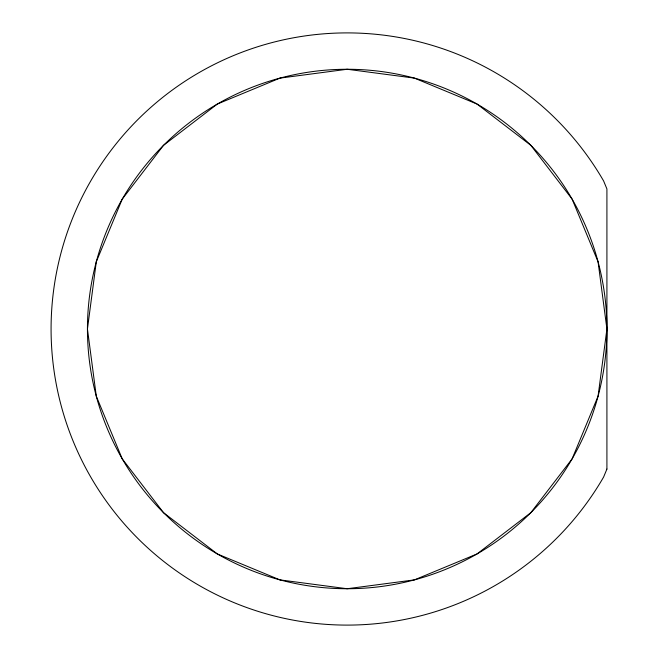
<?xml version="1.0" encoding="UTF-8"?>
<svg xmlns="http://www.w3.org/2000/svg" width="658" height="658" viewBox="0 0 658 658"><rect width="100%" height="100%" fill="white"/><g stroke="black" fill="none" stroke-linecap="round" stroke-linejoin="round"><path stroke-width="0.99" d="M96.298 261.777L87.448 329L96.298 396.223L122.24 458.865L163.521 512.664L217.313 553.937L279.954 579.887L347.185 588.737L414.408 579.887L477.05 553.937L530.841 512.664L572.123 458.865L598.064 396.223L606.915 329L598.064 261.777L572.123 199.135L530.841 145.336L477.05 104.063L414.408 78.113L347.185 69.263L279.954 78.113L217.313 104.063L163.521 145.336L122.24 199.135L96.298 261.777M606.915 469.064L603.608 477.05A296.1 296.1 0 0 1 156.851 555.829A296.1 296.1 0 0 1 156.851 102.171A296.1 296.1 0 0 1 603.608 180.95L606.915 188.936L606.915 469.064M163.521 512.664A259.737 259.737 0 0 0 598.064 396.223A259.737 259.737 0 0 0 279.954 78.113A259.737 259.737 0 0 0 163.521 512.664"/></g></svg>
